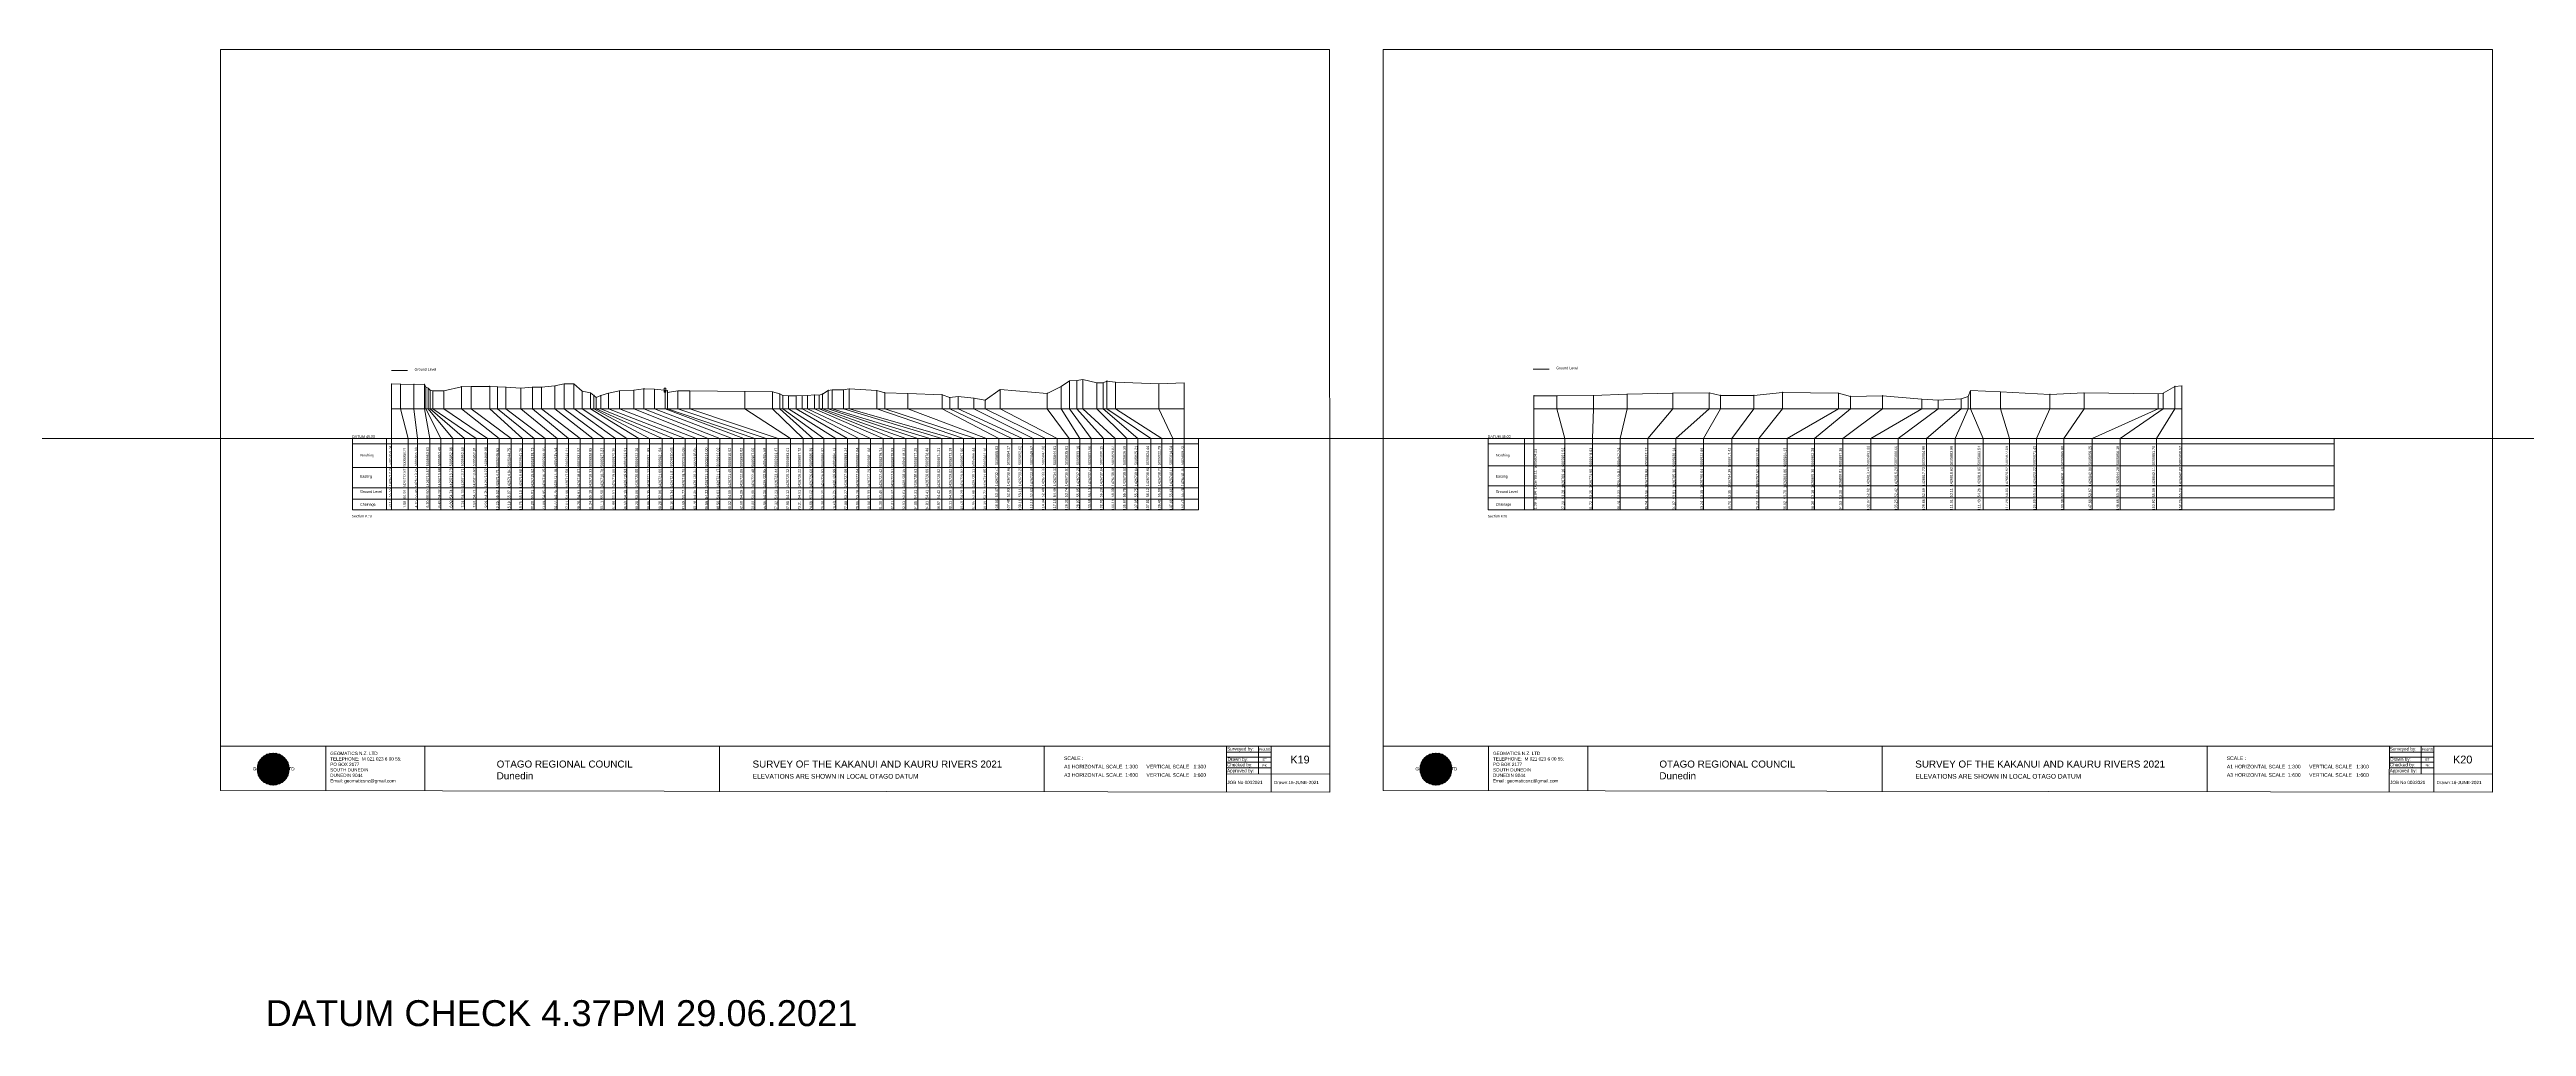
# Model space of a CAD drawing. Header units: millimetres. Extents: x -16976375 to 13046302109, y -19137686871 to 1424964600.
# Drawn here: x -744902 to -267158, y 31601 to 220071 of the extents above; entities that cross this region are included whole.
import ezdxf

# ---------------------------------------------------------------- set-up
doc = ezdxf.new("R2010")
doc.units = ezdxf.units.MM
doc.header["$PDMODE"] = 35
doc.header["$PDSIZE"] = 20
doc.layers.get('0').update_dxf_attribs({"lineweight": 0})
doc.layers.add('Datum revision K8-21', color=7, linetype='Continuous', lineweight=0)
doc.layers.add('geo', color=7, linetype='Continuous', lineweight=0)
doc.styles.get("Standard").update_dxf_attribs({"font": 'arial.ttf'})

# ---------------------------------------------------------------- blocks, each defined once
blk = doc.blocks.new('Geomatics_Circle_SPT')
at = {"layer": 'geo', "color": 2, "linetype": 'Continuous', "lineweight": 0}
for p, q in [((0, 25.2), (-25.2, 0)), ((-24.7, 4.9), (-4.9, 24.7)), ((-24.7, -4.9), (4.9, 24.7)), ((4.9, -24.7), (-24.7, 4.9)), ((-24.7, 0), (0, -24.7)), ((-9.7, 23.3), (-23.3, 9.6)), ((9.7, 23.3), (-23.3, -9.7)), ((-23.3, 9.7), (9.7, -23.3)), ((-21, 14), (-14, 21)), ((-21, -14), (14, 21)), ((14, -21), (-21, 14)), ((0, 0), (-17.8, 17.8)), ((0, 0), (-17.8, -17.8)), ((-14, 21), (21, -14)), ((21, 14), (-14, -21)), ((23.3, -9.7), (-9.7, 23.3)), ((-9.7, -23.3), (23.3, 9.7)), ((-4.9, 24.7), (24.7, -4.9)), ((24.7, 4.9), (-4.9, -24.7)), ((25.2, 0), (0, 25.2)), ((0, 0), (17.8, 17.8)), ((0, 0), (17.8, -17.8)), ((0, -24.8), (25.2, 0)), ((4.9, 24.7), (24.7, 4.9)), ((23.3, 9.7), (9.7, 23.3)), ((14, 21), (21, 14)), ((17.8, 18.1), (17.8, 18.1)), ((-4.9, -24.7), (-24.7, -4.9)), ((-23.3, -9.7), (-9.7, -23.3)), ((-14, -21), (-21, -14)), ((-17.8, -17.8), (-17.8, -17.8)), ((24.7, -4.9), (4.9, -24.7)), ((4.9, -24.7), (4.9, -24.7)), ((9.7, -23.3), (23.3, -9.7)), ((21, -14), (14, -21)), ((18.1, -17.8), (18.1, -17.8))]:
    blk.add_line(p, q, dxfattribs=at)
at = {"layer": 'geo', "color": 1, "linetype": 'Continuous', "lineweight": 0}
for p, q in [((-25.2, 0), (9.7, 23.3)), ((-25.2, 0), (-9.6, 23.3)), ((-25.2, 0), (23.3, 9.7)), ((-25.2, 0), (-23.3, 9.7)), ((-23.3, -9.7), (-25.2, 0)), ((-9.6, -23.3), (-25.2, 0)), ((9.7, -23.3), (-25.2, 0)), ((-4.9, 24.8), (-24.7, -4.9)), ((4.9, 24.7), (-24.7, 4.9)), ((14, 21), (-24.7, -4.9)), ((-14, 21), (-24.7, 4.9)), ((21, 14), (-24.7, 4.9)), ((-21, 14), (-24.7, -4.9)), ((0, 0), (-24.7, 4.9)), ((-24.7, 4.9), (-21, -14)), ((-24.7, 4.9), (-4.9, -24.7)), ((-24.7, 4.9), (14, -21)), ((-24.7, 4.9), (-24.7, 4.9)), ((0, 0), (-24.7, -4.9)), ((-23.3, 9.7), (0, 25.2)), ((-23.3, -9.6), (0, 25.2)), ((-23.3, -9.6), (17.8, 17.8)), ((-23.3, 9.7), (-17.8, 17.9)), ((-23.3, -9.6), (-17.8, 17.9)), ((-23.3, 9.7), (17.8, 17.8)), ((-17.8, -17.8), (-23.3, 9.7)), ((0, -25.2), (-23.3, 9.7)), ((-23.3, 9.7), (17.8, -17.8)), ((-23.3, 9.7), (25.2, 0)), ((-23.3, 9.4), (-23.3, 9.4)), ((-23.3, -9.7), (25.2, 0)), ((4.9, 24.8), (-21, -14)), ((-4.9, 24.7), (-21, 14)), ((14, 21), (-21, 14)), ((-14, 21), (-21, -14)), ((0, 0), (-21, 14)), ((-21, 14), (-14, -21)), ((-21, 14), (4.9, -24.7)), ((-21, 14), (-21, 14)), ((24.7, 4.9), (-21, 14)), ((0, 0), (-21, -14)), ((-17.9, 17.6), (-17.9, 17.6)), ((-17.8, 17.8), (9.7, 23.3)), ((-17.8, 17.8), (-9.6, 23.3)), ((-17.8, -17.8), (9.7, 23.3)), ((-17.8, -17.8), (-9.7, 23.3)), ((-9.7, -23.3), (-17.8, 17.8)), ((-17.8, 17.8), (9.7, -23.3)), ((-17.8, 17.8), (23.3, -9.6)), ((-17.8, 17.8), (23.3, 9.7)), ((-17.8, -17.8), (23.3, 9.7)), ((4.9, 24.7), (-14, 21)), ((-4.9, 24.7), (-14, -20.9)), ((0, 0), (-14, 21)), ((-14, 21), (-4.9, -24.7)), ((-14, 21), (-14, 21)), ((24.7, -4.9), (-14, 21)), ((21, 14), (-14, 21)), ((-14, -21), (24.7, 4.9)), ((0, 0), (-14, -21)), ((-9.8, 23.1), (-9.8, 23.1)), ((-9.7, 23.3), (0, 25.2)), ((-9.7, 23.3), (0, -25.2)), ((-9.7, -23.3), (0, 25.2)), ((-9.6, 23.3), (17.8, -17.8)), ((-9.6, 23.3), (25.2, 0)), ((-9.6, 23.3), (17.8, 17.8)), ((-9.6, -23.3), (17.8, 17.9)), ((25.2, 0), (-9.6, -23.3)), ((0, 0), (-4.9, 24.7)), ((-4.9, 24.7), (-4.9, 24.7)), ((21, -14), (-4.9, 24.7)), ((24.8, 4.9), (-4.9, 24.7)), ((14, 21), (-4.9, 24.7)), ((-4.9, -24.7), (21, 14)), ((0, 0), (-4.9, -24.7)), ((-0.2, 25.1), (-0.2, 25.1)), ((0, 25.2), (9.7, -23.3)), ((0, 25.2), (23.3, -9.7)), ((0, 25.2), (23.3, 9.7)), ((0, 25.2), (9.7, 23.3)), ((0, 0), (4.9, 24.7)), ((0, -25.2), (9.7, 23.3)), ((0, 0), (14, 21)), ((0, 0), (21, 14)), ((23.3, 9.7), (0, -25.2)), ((0, 0), (24.8, 4.9)), ((0, 0), (4.9, -24.7)), ((0, 0), (14, -21)), ((0, 0), (21, -14)), ((0, 0), (24.8, -4.9)), ((21, 14), (4.9, 24.8)), ((14, -21), (4.9, 24.7)), ((24.7, -4.9), (4.9, 24.7)), ((4.9, 24.7), (4.9, 24.7)), ((4.9, -24.7), (14, 21)), ((4.9, -24.7), (24.7, 4.9)), ((9.4, 23.3), (9.4, 23.3)), ((9.7, 23.3), (17.8, -17.8)), ((9.7, 23.3), (25.2, 0)), ((9.7, 23.3), (17.8, 17.9)), ((17.8, 17.8), (9.7, -23.3)), ((25.2, 0), (9.7, -23.3)), ((21, -14), (14, 21)), ((24.7, 4.9), (14, 21)), ((14, 21), (14, 21)), ((14, -21), (21, 14)), ((17.6, 17.9), (17.6, 17.9)), ((17.8, 17.8), (23.3, -9.7)), ((17.8, 17.8), (23.3, 9.7)), ((23.3, 9.7), (17.8, -17.8)), ((24.7, -4.9), (21, 14)), ((21, 14), (21, 14)), ((21, -14), (24.7, 4.9)), ((23.1, 9.8), (23.1, 9.8)), ((23.3, 9.7), (25.2, 0)), ((25.2, 0), (23.3, -9.6)), ((24.7, 4.9), (24.7, 4.9)), ((25.1, 0.2), (25.1, 0.2)), ((-25.2, 0), (23.3, -9.7)), ((-25.1, -0.2), (-25.1, -0.2)), ((-24.7, -4.9), (-24.7, -4.9)), ((-24.7, -4.9), (-14, -21)), ((-24.7, -4.9), (4.9, -24.7)), ((-24.7, -4.9), (21, -14)), ((-17.8, -17.8), (-23.3, -9.7)), ((0, -25.2), (-23.3, -9.6)), ((17.8, -17.8), (-23.3, -9.6)), ((-23.1, -9.8), (-23.1, -9.8)), ((-21, -14), (24.7, -4.9)), ((-21, -14), (-21, -14)), ((-21, -14), (-4.9, -24.7)), ((-21, -14), (14, -21)), ((23.3, -9.7), (-17.8, -17.8)), ((-9.6, -23.3), (-17.8, -17.8)), ((9.7, -23.3), (-17.8, -17.8)), ((-17.6, -17.9), (-17.6, -17.9)), ((-14, -21), (21, -14)), ((-14, -21), (-14, -21)), ((-14, -21), (4.9, -24.7)), ((17.8, -17.8), (-9.7, -23.3)), ((0, -25.2), (-9.7, -23.3)), ((-9.4, -23.3), (-9.4, -23.3)), ((-4.9, -24.7), (24.7, -4.9)), ((-4.9, -24.7), (14, -21)), ((-4.9, -24.7), (-4.9, -24.7)), ((23.3, -9.6), (0, -25.2)), ((9.7, -23.3), (0, -25.2)), ((0.2, -25.1), (0.2, -25.1)), ((4.9, -24.7), (21, -14)), ((4.9, -24.7), (4.9, -24.7)), ((17.8, -17.8), (9.7, -23.3)), ((9.8, -23.1), (9.8, -23.1)), ((14, -21), (24.7, -4.9)), ((14, -21), (14, -21)), ((23.3, -9.6), (17.8, -17.8)), ((17.9, -17.6), (17.9, -17.6)), ((21, -14), (21, -14)), ((23.3, -9.4), (23.3, -9.4)), ((24.7, -4.9), (24.7, -4.9))]:
    blk.add_line(p, q, dxfattribs=at)
at = {"layer": 'geo', "color": 114, "linetype": 'Continuous', "lineweight": 0}
for p, q in [((17.9, 17.8), (-25.2, 0)), ((-24.7, 4.9), (14, 21)), ((-24.7, -4.9), (21, 14)), ((-14, -21), (-24.7, 4.9)), ((9.7, 23.3), (-23.3, 9.7)), ((0, 0), (-23.3, 9.7)), ((-23.3, 9.7), (-9.7, -23.3)), ((0, 0), (-23.3, -9.7)), ((-4.9, -24.7), (-21, 14)), ((-20.9, 14), (4.9, 24.7)), ((24.8, 4.9), (-20.9, -14)), ((0, 25.2), (-17.8, 17.8)), ((-17.8, 17.8), (0, -25.2)), ((-14, 21), (-4.9, 24.7)), ((4.9, -24.7), (-14, 21)), ((0, 0), (-9.7, 23.3)), ((0, 0), (-9.7, -23.3)), ((-4.9, 24.7), (14, -21)), ((17.8, -17.8), (0, 25.2)), ((0, 0), (9.7, 23.3)), ((0, 0), (23.3, 9.7)), ((0, 0), (9.7, -23.3)), ((0, 0), (23.3, -9.7)), ((4.9, 24.7), (21, -14)), ((23.3, -9.7), (9.7, 23.3)), ((14, 21), (24.7, -4.9)), ((25.2, 0), (17.8, 17.8)), ((21, 14), (24.7, 4.9)), ((-25.2, 0), (-17.8, -17.8)), ((-21, -14), (-24.7, -4.9)), ((-17.8, -17.8), (25.2, 0)), ((24.8, -4.9), (-14, -21)), ((-9.6, -23.3), (23.3, -9.7)), ((21, -14), (-4.9, -24.8)), ((0, -25.2), (17.9, -17.8)), ((14, -21), (4.9, -24.8))]:
    blk.add_line(p, q, dxfattribs=at)
at = {"layer": 'geo', "color": 250, "linetype": 'Continuous', "lineweight": 0}
for p, q in [((0, 0), (-25.2, 0)), ((24.7, 4.9), (-24.7, 4.9)), ((-24.7, 4.9), (-24.7, -4.9)), ((-23.3, 9.7), (23.3, 9.7)), ((-23.3, 9.7), (-23.3, 9.7)), ((-23.3, -9.7), (-23.3, 9.7)), ((21, 14), (-21, 14)), ((-21, 14), (-21, -14)), ((-17.8, 17.8), (17.8, 17.8)), ((-17.8, -17.8), (-17.8, 17.8)), ((-14, 21), (-14, 21)), ((14, 21), (-14, 21)), ((-14, 20.9), (-14, -21)), ((-9.7, 23.3), (9.7, 23.3)), ((-9.7, -23.3), (-9.7, 23.3)), ((-4.9, 24.7), (4.9, 24.7)), ((-4.9, 24.7), (-4.9, -24.7)), ((0, 0), (0, 25.2)), ((0, 0), (0, -25.2)), ((0, 0), (25.2, 0)), ((4.9, 24.7), (4.9, -24.7)), ((9.7, -23.3), (9.7, 23.3)), ((14, 21), (14, -21)), ((17.8, -17.8), (17.8, 17.8)), ((21, 14), (21, 14)), ((21, -14), (21, 14)), ((23.3, 9.7), (23.3, -9.7)), ((24.7, 4.9), (24.7, 4.9)), ((24.7, -4.9), (24.7, 4.9)), ((-24.7, -4.9), (24.7, -4.9)), ((23.3, -9.7), (-23.3, -9.7)), ((-21, -14), (21, -14)), ((17.8, -17.8), (-17.8, -17.8)), ((-14, -21), (14, -21)), ((9.7, -23.3), (-9.7, -23.3)), ((-4.9, -24.7), (4.9, -24.7))]:
    blk.add_line(p, q, dxfattribs=at)
blk = doc.blocks.new('GeomaticsNZ TITLE BLOCK')
at = {"color": 7, "linetype": 'Continuous', "lineweight": 0}
for p, q in [((0, 94.9), (0, 1579.2)), ((0, 1579.2), (2363.4, 1579.2)), ((2363.4, 1579.2), (2364, 94.9)), ((2364, 94.9), (0, 94.9)), ((0, 94.9), (0, 0)), ((15.9, 94.9), (2364, 94.9)), ((224.3, 95.2), (224.3, -0.3)), ((2364, 94.9), (382.6, 94.9)), ((435.8, 95.2), (435.8, -0.7)), ((1063.4, 94.9), (1063.4, -2.4)), ((1755.4, 94.9), (1755.4, -2.6)), ((2143.6, 60.4), (2238.6, 60.4)), ((2143.9, 94.9), (2143.7, -3)), ((2143.9, 81.9), (2238.6, 81.7)), ((2143.9, 71), (2238.6, 71)), ((2211.5, 94.9), (2211.5, 36.1)), ((2238.6, 94.8), (2238.6, -3.2)), ((2364, -3.5), (2364, 94.9)), ((0, 0), (2364, -3.5)), ((2143.8, 48.6), (2238.6, 48.6)), ((2143.8, 35.4), (2364, 35.3))]:
    blk.add_line(p, q, dxfattribs=at)
at = {"color": 7, "linetype": 'Continuous', "lineweight": 0, "xscale": 1.36, "yscale": 1.36, "zscale": 1.36}
blk.add_blockref('Geomatics_Circle_SPT', (112.4, 45.7), dxfattribs=at)
at = {"color": 7, "linetype": 'Continuous', "lineweight": 0}
for s, p in [('PK&RR', (2213.2, 84.8)), ('ST', (2220.3, 63.6)), ('PK', (2220.4, 50.6))]:
    blk.add_text(s, height=5, dxfattribs=at).set_placement(p)
at = {"color": 7, "linetype": 'Continuous', "lineweight": 0, "attachment_point": 1}
for s, width, heights, insert, char_height in [('{\\C256;GEOMATICS N.Z. LTD                   \\PTELEPHONE:  M 021 023 6 00 55;\\PPO BOX 2177\\PSOUTH DUNEDIN\\PDUNEDIN 9044\\PEmail: geomaticsnz@gmail.com}', 3535.727, [94.7], (234, 82.7), 7), ('{\\C256;OTAGO REGIONAL COUNCIL\\PDunedin}', 3535.727, [0], (588.6, 64), 15), ('{\\C256;SURVEY OF THE KAKANUI AND KAURU RIVERS 2021}', 3535.727, [0], (1133.8, 64), 15), ('{\\C256;Surveyed by:}', 3535.727, [0], (2144.7, 92.4), 7), ('{\\C256;Checked by:}', 3535.727, [0], (2144.7, 58.6), 7), ('{\\C256;Drawn by:}', 3535.727, [0], (2145.8, 70.4), 7), ('{\\C256;Geomatics N.Z. LTD                   }', 125.079, [15.8], (68.8, 49.9), 7), ('{\\C256;ELEVATIONS ARE SHOWN IN LOCAL OTAGO DATUM}', 3535.727, [0], (1134.1, 35.4), 10), ('{\\C256;Approved by:}', 3535.727, [0], (2144.7, 45.9), 7), ('{\\C256;JOB No 0032021}', 3535.727, [0], (2145.3, 20.8), 7), ('{\\C256;Drawn:16-JUNE-2021}', 3535.727, [0], (2244.7, 20.7), 7)]:
    blk.add_mtext_dynamic_manual_height_columns(s, width=width, gutter_width=159, heights=heights, dxfattribs=dict(at, insert=insert, char_height=char_height))

msp = doc.modelspace()

# ---------------------------------------------------------------- linework, layer by layer
at = {"color": 1, "linetype": 'Continuous', "lineweight": 0}
for p, q in [((-678919.664, 158153.7), (-675847.492, 158153.7)), ((-458742.993, 158410.662), (-455670.82, 158410.662))]:
    msp.add_line(p, q, dxfattribs=at)
at = {"color": 7, "lineweight": 0}
for p, q in [((-678924.852, 155554), (-678924.852, 131248.305)), ((-677177.599, 155504), (-677177.599, 150743.884)), ((-674606.679, 155464), (-674606.679, 150703.884)), ((-672552.59, 155504), (-672552.59, 150743.884)), ((-672306.163, 154924), (-672306.163, 150743.884)), ((-671864.616, 154744), (-671864.616, 150743.884)), ((-671514.081, 154334), (-671514.081, 150743.884)), ((-670949.373, 154214), (-670949.373, 150743.884)), ((-668845.198, 154254), (-668845.198, 150743.884)), ((-665461.04, 155024), (-665461.04, 150743.884)), ((-663569.022, 155065), (-663569.022, 150743.884)), ((-660004.256, 155095), (-660004.256, 150743.884)), ((-658472.622, 155005), (-658472.622, 150743.884)), ((-656869.519, 154945), (-656869.519, 150743.884)), ((-653988.609, 154745), (-653988.609, 150743.884)), ((-651742.943, 154955), (-651742.943, 150743.884)), ((-649990.196, 154905), (-649990.196, 150743.884)), ((-647417.953, 155175), (-647417.953, 150743.884)), ((-645643.851, 155504), (-645643.851, 150743.884)), ((-643765.997, 155605), (-643765.997, 150844.884)), ((-642161.897, 154185), (-642161.897, 150743.884)), ((-640551.089, 153855), (-640551.089, 150743.884)), ((-639895.025, 153345), (-639895.025, 150743.884)), ((-639469.698, 152955), (-639469.698, 150743.884)), ((-638598.461, 153335), (-638598.461, 150743.884)), ((-637060.523, 153765), (-637060.523, 150743.884)), ((-632196.846, 154326), (-632196.846, 150743.884)), ((-630254.223, 154626), (-630254.223, 150743.884)), ((-628236.402, 154546), (-628236.402, 150743.884)), ((-626155.499, 154286), (-626155.499, 150743.884)), ((-625727.34, 154286), (-625727.34, 150743.884)), ((-623694.114, 154196), (-623694.114, 150743.884)), ((-621431.197, 154226), (-621431.197, 150743.884)), ((-610804.611, 154116), (-610804.611, 150743.884)), ((-605439.805, 154007), (-605439.805, 150743.884)), ((-604062, 153617), (-604062, 150743.884)), ((-603458.658, 153347), (-603458.658, 150743.884)), ((-602358.147, 153247), (-602358.147, 150743.884)), ((-600876.129, 153267), (-600876.129, 150743.884)), ((-599706.444, 153257), (-599706.444, 150743.884)), ((-598697.113, 153327), (-598697.113, 150743.884)), ((-597375.807, 153447), (-597375.807, 150743.884)), ((-596449.532, 153367), (-596449.532, 150743.884)), ((-595844.497, 153607), (-595844.497, 150743.884)), ((-594702.533, 154307), (-594702.533, 150743.884)), ((-591780.117, 154417), (-591780.117, 150743.884)), ((-590642.49, 154587), (-590642.49, 150743.884)), ((-585355.148, 154287), (-585355.148, 150743.884)), ((-583807.732, 153857), (-583807.732, 150743.884)), ((-579368.558, 153717), (-579368.558, 150743.884)), ((-572758.277, 153468), (-572758.277, 150743.884)), ((-571273.552, 152928), (-571273.552, 150743.884)), ((-569647.452, 153108), (-569647.452, 150743.884)), ((-561568.061, 154494), (-561568.061, 150743.884)), ((-552451.336, 153744), (-552451.336, 150743.884)), ((-549783.07, 155054), (-549783.07, 150743.884)), ((-548174.889, 156129), (-548174.889, 150743.884)), ((-546748.829, 156199), (-546748.829, 150743.884)), ((-545604.52, 156389), (-545604.52, 150743.884)), ((-542884.158, 155749), (-542884.158, 150743.884)), ((-541708.775, 155749), (-541708.775, 150743.884)), ((-540945.28, 156119), (-540945.28, 150743.884)), ((-539308.131, 155899), (-539308.131, 150743.884)), ((-530945.809, 155609), (-530945.809, 150743.884)), ((-526048.617, 155779), (-526048.617, 131248.305)), ((-458585.362, 153277), (-458585.362, 131248.305)), ((-454151.745, 153277), (-454151.745, 150743.884)), ((-447133.653, 153357), (-447133.653, 150743.884)), ((-440633.91, 153588), (-440633.91, 150743.884)), ((-431801.014, 153838), (-431801.014, 150743.884)), ((-424781.344, 153868), (-424781.344, 150743.884)), ((-422635.517, 153379), (-422635.517, 150743.884)), ((-416168.096, 153379), (-416168.096, 150743.884)), ((-410637.162, 153949), (-410637.162, 150743.884)), ((-399850.258, 153810), (-399850.258, 150743.884)), ((-397507.069, 153190), (-397507.069, 150743.884)), ((-391345.794, 153310), (-391345.794, 150743.884)), ((-374856.593, 153141), (-374856.593, 150743.884)), ((-374381.685, 154291), (-374381.685, 150743.884)), ((-368593.044, 154061), (-368593.044, 150743.884)), ((-359075.751, 153572), (-359075.751, 150743.884)), ((-352490.931, 153852), (-352490.931, 150743.884)), ((-338186.315, 153703), (-338186.315, 150743.884)), ((-337213.005, 153783), (-337213.005, 150743.884)), ((-333613.301, 155203), (-333613.301, 131248.305)), ((-678924.852, 150743.884), (-526048.617, 150743.884)), ((-677177.599, 150743.884), (-675750.982, 145000)), ((-674606.679, 150743.884), (-673923.922, 145000)), ((-672552.59, 150743.884), (-671539.394, 145000)), ((-672306.163, 150743.884), (-669412.193, 145000)), ((-671864.616, 150743.884), (-667096.28, 145000)), ((-671514.081, 150743.884), (-664866.151, 145000)), ((-670949.373, 150743.884), (-662636.01, 145000)), ((-660435.496, 145000), (-668845.198, 150743.884)), ((-658196.928, 145000), (-665461.04, 150743.884)), ((-655878.89, 145000), (-663569.022, 150743.884)), ((-653653.581, 145000), (-660004.256, 150743.884)), ((-651449.327, 145000), (-658472.622, 150743.884)), ((-656869.519, 150743.884), (-649296.604, 145000)), ((-653988.609, 150743.884), (-646983.556, 145000)), ((-644789.501, 145000), (-651742.943, 150743.884)), ((-649990.196, 150743.884), (-642523.262, 145000)), ((-647417.953, 150743.884), (-640113.466, 145000)), ((-645643.851, 150743.884), (-637946.949, 145000)), ((-643765.997, 150844.884), (-635751.158, 145000)), ((-642161.897, 150743.884), (-633526.08, 145000)), ((-640551.089, 150743.884), (-631232.606, 145000)), ((-639895.025, 150743.884), (-629152.844, 145000)), ((-626711.394, 145000), (-639469.698, 150743.884)), ((-624563.819, 145000), (-638598.461, 150743.884)), ((-637060.523, 150743.884), (-622311.057, 145000)), ((-617860.464, 145000), (-632196.846, 150743.884)), ((-615593.739, 145000), (-630254.223, 150743.884)), ((-613268.124, 145000), (-628236.402, 150743.884)), ((-610971.954, 145000), (-626155.499, 150743.884)), ((-625727.34, 150743.884), (-608834.409, 145000)), ((-606683.738, 145000), (-623694.114, 150743.884)), ((-621431.197, 150743.884), (-604379.444, 145000)), ((-610804.611, 150743.884), (-601998.34, 145000)), ((-605439.805, 150743.884), (-599540.425, 145000)), ((-597658.593, 145000), (-604062, 150743.884)), ((-603458.658, 150743.884), (-595584.72, 145000)), ((-602358.147, 150743.884), (-593230.268, 145000)), ((-600876.129, 150743.884), (-591019.384, 145000)), ((-588819.149, 145000), (-599706.444, 150743.884)), ((-586533.373, 145000), (-598697.113, 150743.884)), ((-597375.807, 150743.884), (-584122.812, 145000)), ((-582043.245, 145000), (-596449.532, 150743.884)), ((-579742.813, 145000), (-595844.497, 150743.884)), ((-577419.238, 145000), (-594702.533, 150743.884)), ((-572827.081, 145000), (-591780.117, 150743.884)), ((-590642.49, 149838.592), (-590642.49, 149826.884)), ((-585355.148, 150743.884), (-568588.744, 145000)), ((-583807.732, 150743.884), (-566334.039, 145000)), ((-579368.558, 150743.884), (-564167.814, 145000)), ((-572758.277, 150743.884), (-561825.892, 145000)), ((-569647.452, 150743.884), (-557258.322, 145000)), ((-566631.448, 152828), (-566631.448, 150743.884)), ((-566631.448, 150743.884), (-555204.023, 145000)), ((-564416.323, 152403), (-564416.323, 150743.884)), ((-564416.323, 150743.884), (-552820.029, 145000)), ((-561568.061, 150743.884), (-550537.47, 145000)), ((-549783.07, 150743.884), (-546200.613, 145000)), ((-548174.889, 150743.884), (-543968.784, 145000)), ((-546748.829, 150743.884), (-541610.142, 145000)), ((-545604.52, 150743.884), (-539352.949, 145000)), ((-542884.158, 150743.884), (-537121.12, 145000)), ((-541708.775, 150743.884), (-534997.525, 145000)), ((-540945.28, 150743.884), (-532485.226, 145000)), ((-539308.131, 150743.884), (-530369.597, 145000)), ((-530945.809, 150743.884), (-528253.968, 145000)), ((-458585.362, 150743.884), (-333613.301, 150743.884)), ((-454151.745, 150743.884), (-452603.707, 145000)), ((-447133.653, 150743.884), (-447326.906, 145000)), ((-440633.91, 150743.884), (-441949.715, 145000)), ((-431801.014, 150743.884), (-436621.032, 145000)), ((-424781.344, 150743.884), (-431244.879, 145000)), ((-422635.517, 150743.884), (-425872.747, 145000)), ((-410637.162, 150743.884), (-415203.579, 145000)), ((-399850.258, 150743.884), (-409754.663, 145000)), ((-397507.069, 150743.884), (-404453.088, 145000)), ((-391345.794, 150743.884), (-399038.154, 145000)), ((-383798.208, 150743.884), (-393615.957, 145000)), ((-380622.062, 150743.884), (-388373.267, 145000)), ((-383798.208, 152650), (-383798.208, 150743.884)), ((-376213.113, 150743.884), (-382871.432, 145000)), ((-380622.062, 152451), (-380622.062, 150743.884)), ((-374856.593, 150743.884), (-377339.636, 145000)), ((-376213.113, 152721), (-376213.113, 150743.884)), ((-374381.685, 150743.884), (-371940.007, 145000)), ((-368593.044, 150743.884), (-366891.611, 145000)), ((-359075.751, 150743.884), (-361663.578, 145000)), ((-352490.931, 150743.884), (-356385.09, 145000)), ((-338186.315, 150743.884), (-350952.257, 145000)), ((-337213.005, 150743.884), (-345541.733, 145000)), ((-678924.852, 145000), (-526048.617, 145000)), ((-675750.982, 131248.305), (-675750.982, 145000)), ((-673923.922, 131248.305), (-673923.922, 145000)), ((-671539.394, 131248.305), (-671539.394, 145000)), ((-669412.193, 131248.305), (-669412.193, 145000)), ((-667096.28, 131248.305), (-667096.28, 145000)), ((-664866.151, 131248.305), (-664866.151, 145000)), ((-662636.01, 131248.305), (-662636.01, 145000)), ((-660435.496, 131248.305), (-660435.496, 145000)), ((-658196.928, 131248.305), (-658196.928, 145000)), ((-655878.89, 131248.305), (-655878.89, 145000)), ((-653653.581, 131248.305), (-653653.581, 145000)), ((-651449.327, 131248.305), (-651449.327, 145000)), ((-649296.604, 131248.305), (-649296.604, 145000)), ((-646983.556, 131248.305), (-646983.556, 145000)), ((-644789.501, 131248.305), (-644789.501, 145000)), ((-642523.262, 131248.305), (-642523.262, 145000)), ((-640113.466, 131248.305), (-640113.466, 145000)), ((-637946.949, 131248.305), (-637946.949, 145000)), ((-635751.158, 131248.305), (-635751.158, 145000)), ((-633526.08, 131248.305), (-633526.08, 145000)), ((-631232.606, 131248.305), (-631232.606, 145000)), ((-629152.844, 131248.305), (-629152.844, 145000)), ((-626711.394, 131248.305), (-626711.394, 145000)), ((-624563.819, 131248.305), (-624563.819, 145000)), ((-622311.057, 131248.305), (-622311.057, 145000)), ((-617860.464, 131248.305), (-617860.464, 145000)), ((-615593.739, 131248.305), (-615593.739, 145000)), ((-613268.124, 131248.305), (-613268.124, 145000)), ((-610971.954, 131248.305), (-610971.954, 145000)), ((-608834.409, 131248.305), (-608834.409, 145000)), ((-606683.738, 131248.305), (-606683.738, 145000)), ((-604379.444, 131248.305), (-604379.444, 145000)), ((-601998.34, 131248.305), (-601998.34, 145000)), ((-599540.425, 131248.305), (-599540.425, 145000)), ((-597658.593, 131248.305), (-597658.593, 145000)), ((-595584.72, 131248.305), (-595584.72, 145000)), ((-593230.268, 131248.305), (-593230.268, 145000)), ((-591019.384, 131248.305), (-591019.384, 145000)), ((-588819.149, 131248.305), (-588819.149, 145000)), ((-586533.373, 131248.305), (-586533.373, 145000)), ((-584122.812, 131248.305), (-584122.812, 145000)), ((-582043.245, 131248.305), (-582043.245, 145000)), ((-579742.813, 131248.305), (-579742.813, 145000)), ((-577419.238, 131248.305), (-577419.238, 145000)), ((-572827.081, 131248.305), (-572827.081, 145000)), ((-570627.222, 131248.305), (-570627.222, 145000)), ((-568588.744, 131248.305), (-568588.744, 145000)), ((-566334.039, 131248.305), (-566334.039, 145000)), ((-564167.814, 131248.305), (-564167.814, 145000)), ((-561825.892, 131248.305), (-561825.892, 145000)), ((-557258.322, 131248.305), (-557258.322, 145000)), ((-555204.023, 131248.305), (-555204.023, 145000)), ((-552820.029, 131248.305), (-552820.029, 145000)), ((-550537.47, 131248.305), (-550537.47, 145000)), ((-546200.613, 131248.305), (-546200.613, 145000)), ((-543968.784, 131248.305), (-543968.784, 145000)), ((-541610.142, 131248.305), (-541610.142, 145000)), ((-539352.949, 131248.305), (-539352.949, 145000)), ((-537121.12, 131248.305), (-537121.12, 145000)), ((-534997.525, 131248.305), (-534997.525, 145000)), ((-532485.226, 131248.305), (-532485.226, 145000)), ((-530369.597, 131248.305), (-530369.597, 145000)), ((-528253.968, 131248.305), (-528253.968, 145000)), ((-467434.344, 145000), (-316673.631, 145000)), ((-452603.707, 131248.305), (-452603.707, 145000)), ((-447326.906, 131248.305), (-447326.906, 145000)), ((-441949.715, 131248.305), (-441949.715, 145000)), ((-436621.032, 131248.305), (-436621.032, 145000)), ((-431244.879, 131248.305), (-431244.879, 145000)), ((-425872.747, 131248.305), (-425872.747, 145000)), ((-415203.579, 131248.305), (-415203.579, 145000)), ((-409754.663, 131248.305), (-409754.663, 145000)), ((-404453.088, 131248.305), (-404453.088, 145000)), ((-399038.154, 131248.305), (-399038.154, 145000)), ((-393615.957, 131248.305), (-393615.957, 145000)), ((-388373.267, 131248.305), (-388373.267, 145000)), ((-382871.432, 131248.305), (-382871.432, 145000)), ((-377339.636, 131248.305), (-377339.636, 145000)), ((-371940.007, 131248.305), (-371940.007, 145000)), ((-366891.611, 131248.305), (-366891.611, 145000)), ((-361663.578, 131248.305), (-361663.578, 145000)), ((-356385.09, 131248.305), (-356385.09, 145000)), ((-350952.257, 131248.305), (-350952.257, 145000)), ((-345541.733, 131248.305), (-345541.733, 145000)), ((-679052.478, 131248.305), (-526048.617, 131248.305)), ((-467434.344, 131248.305), (-317757.927, 131248.305))]:
    msp.add_line(p, q, dxfattribs=at)
at = {"color": 7, "linetype": 'Continuous', "lineweight": 0}
for p, q in [((-686473.214, 145000), (-523309.766, 145000)), ((-686473.214, 145000), (-686473.214, 131248.305)), ((-686473.214, 143982.376), (-523309.766, 143982.376)), ((-679912.102, 145000), (-679912.102, 131248.305)), ((-523309.766, 145000), (-523309.766, 131248.305)), ((-467434.344, 145000), (-304270.896, 145000)), ((-467434.344, 145000), (-467434.344, 131248.305)), ((-467434.344, 143982.376), (-304270.896, 143982.376)), ((-460421.195, 145000), (-460421.195, 131248.305)), ((-304270.896, 145000), (-304270.896, 131248.305)), ((-686473.214, 139457.554), (-523309.766, 139457.554)), ((-467434.344, 139745.785), (-304270.896, 139745.785)), ((-686473.214, 135508.116), (-523309.766, 135508.116)), ((-467434.344, 135892.425), (-304270.896, 135892.425)), ((-686473.214, 133307.04), (-523309.766, 133307.04)), ((-686473.214, 131248.305), (-523309.766, 131248.305)), ((-683292.05, 129878.784), (-683292.05, 129878.784)), ((-467434.344, 133595.271), (-304270.896, 133595.271)), ((-467434.344, 131248.305), (-304270.896, 131248.305)), ((-464253.18, 129878.784), (-464253.18, 129878.784))]:
    msp.add_line(p, q, dxfattribs=at)
at = {"color": 1, "lineweight": 0}
for points in [[(-526048.617, 155779), (-530945.809, 155609), (-539308.131, 155899), (-540945.28, 156119), (-541708.775, 155749), (-542884.158, 155749), (-545604.52, 156389), (-546748.829, 156199), (-548174.889, 156129), (-549783.07, 155054), (-552451.336, 153744), (-561568.061, 154494), (-564416.323, 152403), (-566631.448, 152828), (-569647.452, 153108), (-571273.552, 152928), (-572758.277, 153468), (-579368.558, 153717), (-583807.732, 153857), (-585355.148, 154287), (-590642.49, 154587), (-591780.117, 154417), (-593945.153, 154417), (-594702.533, 154307), (-595844.497, 153607), (-596449.532, 153367), (-597375.807, 153447), (-598697.113, 153327), (-600876.129, 153267), (-602358.147, 153247), (-603458.658, 153347), (-604062, 153617), (-605439.805, 154007), (-621431.197, 154226), (-623694.114, 154196), (-625727.34, 153896), (-625727.34, 154286), (-628236.402, 154546), (-630254.223, 154626), (-632196.846, 154326), (-634975.904, 154246), (-637060.523, 153765), (-638598.461, 153335), (-639469.698, 152955), (-639895.025, 153345), (-640551.089, 153855), (-642161.897, 154185), (-643765.997, 155605), (-645643.851, 155585), (-647417.953, 155175), (-649990.196, 154905), (-651742.943, 154955), (-653988.609, 154745), (-656869.519, 154945), (-658472.622, 155005), (-660004.256, 155095), (-663569.022, 155065), (-665461.04, 155024), (-668845.198, 154254), (-670949.373, 154214), (-671514.081, 154334), (-671864.616, 154744), (-672306.163, 154924), (-672552.59, 155504), (-674606.679, 155464), (-677177.599, 155504), (-678924.852, 155554)], [(-458585.362, 153277), (-454151.745, 153277), (-447133.653, 153327), (-440633.91, 153558), (-431801.014, 153808), (-424781.344, 153838), (-422635.517, 153349), (-416168.096, 153349), (-410637.162, 153919), (-399850.258, 153780), (-397507.069, 153160), (-391345.794, 153280), (-383798.208, 152620), (-380622.062, 152421), (-376213.113, 152691), (-374856.593, 153111), (-374381.685, 154261), (-368593.044, 154031), (-359075.751, 153542), (-352490.931, 153822), (-338186.315, 153673), (-337213.005, 153753), (-334950.609, 155093), (-333613.301, 155203)]]:
    msp.add_lwpolyline(points, dxfattribs=at)
at = {"color": 7, "lineweight": 0}
for points in [[(-634975.904, 154246), (-634975.904, 150743.884), (-620092.046, 145000), (-620092.046, 131248.305)], [(-593945.153, 154407), (-593945.153, 150743.884), (-575125.436, 145000), (-575125.436, 131248.305)], [(-416168.096, 153349), (-416168.096, 150743.884), (-420429.058, 145000), (-420429.058, 131248.305)], [(-334950.609, 155093), (-334950.609, 150743.884), (-338490.01, 145000), (-338490.01, 131248.305)], [(-590642.49, 150743.884), (-570627.222, 145000)], [(-571273.552, 150743.884), (-559296.545, 145000), (-559296.545, 131248.305)], [(-552451.336, 150743.884), (-548269.98, 145000), (-548269.98, 131248.305)]]:
    msp.add_lwpolyline(points, dxfattribs=at)
msp.add_lwpolyline([(-626347.149, 154716.759), (-626035.274, 154716.759), (-626035.274, 153972.93), (-626347.149, 153972.93)], close=True)
for p in [(-678924.852, 155554), (-677177.599, 155504), (-674606.679, 155464), (-672552.59, 155504), (-672306.163, 154924), (-671864.616, 154744), (-671514.081, 154334), (-670949.373, 154214), (-668845.198, 154254), (-665461.04, 155024), (-663569.022, 155065), (-660004.256, 155095), (-658472.622, 155005), (-656869.519, 154945), (-653988.609, 154745), (-651742.943, 154955), (-649990.196, 154905), (-647417.953, 155175), (-645643.851, 155585), (-643765.997, 155605), (-642161.897, 154185), (-640551.089, 153855), (-639895.025, 153345), (-639469.698, 152955), (-638598.461, 153335), (-637060.523, 153765), (-634975.904, 154246), (-632196.846, 154326), (-630254.223, 154626), (-628236.402, 154546), (-626155.499, 154286), (-625727.34, 153896), (-623694.114, 154196), (-621431.197, 154226), (-610804.611, 154116), (-605439.805, 154007), (-604062, 153617), (-603458.658, 153347), (-602358.147, 153247), (-600876.129, 153267), (-599706.444, 153257), (-598697.113, 153327), (-597375.807, 153447), (-596449.532, 153367), (-595844.497, 153607), (-594702.533, 154307), (-593945.153, 154407), (-591780.117, 154417), (-590642.49, 154587), (-585355.148, 154287), (-583807.732, 153857), (-579368.558, 153717), (-572758.277, 153468), (-571273.552, 152928), (-569647.452, 153108), (-561568.061, 154494), (-552451.336, 153744), (-549783.07, 155054), (-548174.889, 156129), (-546748.829, 156199), (-545604.52, 156389), (-542884.158, 155749), (-541708.775, 155749), (-540945.28, 156119), (-539308.131, 155899), (-530945.809, 155609), (-526048.617, 155779), (-458585.362, 153277), (-454151.745, 153247), (-447133.653, 153327), (-440633.91, 153558), (-431801.014, 153808), (-424781.344, 153838), (-422635.517, 153349), (-416168.096, 153349), (-410637.162, 153919), (-399850.258, 153780), (-397507.069, 153160), (-391345.794, 153280), (-374856.593, 153111), (-374381.685, 154261), (-368593.044, 154031), (-359075.751, 153542), (-352490.931, 153822), (-338186.315, 153673), (-337213.005, 153753), (-334950.609, 155093), (-333613.301, 155203), (-566631.448, 152828), (-564416.323, 152403), (-383798.208, 152620), (-380622.062, 152421), (-376213.113, 152691)]:
    msp.add_point(p, dxfattribs=at)
at = {"color": 7, "linetype": 'Continuous', "lineweight": 0}
for p in [(-686473.214, 145000), (-467434.344, 145000)]:
    msp.add_point(p, dxfattribs=at)
at = {"layer": 'Datum revision K8-21', "color": 32, "true_color": 0xcd6928}
msp.add_line((1032674.235, 145000), (-4747632.073, 145000), dxfattribs=at)

# ---------------------------------------------------------------- block references
at = {"color": 7, "linetype": 'Continuous', "lineweight": 0, "xscale": 90.52460151977424, "yscale": 90.52460151977424, "zscale": 90.52460151977424}
for p in [(-711941.235, 77111.142), (-487681.096, 77111.142)]:
    msp.add_blockref('GeomaticsNZ TITLE BLOCK', p, dxfattribs=at)

# ---------------------------------------------------------------- texts
at = {"color": 7, "linetype": 'Continuous', "lineweight": 0}
for s, height, p in [('Ground Level', 500, (-674488.719, 158131.496)), ('Ground Level', 500, (-454312.047, 158388.458)), ('DATUM 45.00', 500, (-686543.961, 145146.766)), ('DATUM 45.00', 500, (-467505.091, 145146.766)), ('Northing', 500, (-684946.955, 141560.657)), ('Northing', 500, (-465908.085, 141560.657)), ('Ground Level', 500, (-685001.683, 134533.521)), ('Easting', 500, (-685019.76, 137481.59)), ('Ground Level', 500, (-465962.813, 134533.521)), ('Easting', 500, (-465980.89, 137481.59)), ('Section K19', 500, (-686543.972, 129797.682)), ('Chainage', 500, (-684999.296, 132077.102)), ('Section K20', 500, (-467505.102, 129797.682)), ('Chainage', 500, (-465960.426, 132077.102)), ('A1 HORIZONTAL SCALE  1:300      VERTICAL SCALE   1:300 ', 700, (-549209.432, 81385.259)), ('SCALE :  ', 700, (-549241.833, 83002.938)), ('K19', 1500, (-505582.91, 82342.561)), ('A1 HORIZONTAL SCALE  1:300      VERTICAL SCALE   1:300 ', 700, (-324949.293, 81385.259)), ('SCALE :  ', 700, (-324981.694, 83002.938)), ('K20', 1500, (-281322.771, 82342.561)), ('A3 HORIZONTAL SCALE  1:600      VERTICAL SCALE   1:600', 700, (-549209.432, 79767.58)), ('A3 HORIZONTAL SCALE  1:600      VERTICAL SCALE   1:600', 700, (-324949.293, 79767.58))]:
    msp.add_text(s, height=height, dxfattribs=at).set_placement(p)
at = {"color": 7, "lineweight": 0}
for s, p in [('-0.17  55.55  1426712.28  5005959.74', (-678950.182, 131711.269)), ('4.15  55.46  1426713.25  5005955.66', (-673944.208, 131724.57)), ('6.20  55.50  1426713.57  5005953.63', (-671704.568, 131707.176)), ('6.45  54.92  1426713.68  5005953.40', (-669464.928, 131707.176)), ('6.89  54.74  1426713.73  5005952.96', (-667225.288, 131707.176)), ('7.24  54.33  1426713.71  5005952.60', (-664985.648, 131700.355)), ('9.91  54.25  1426714.22  5005949.98', (-660506.369, 131704.448)), ('106.00  53.47  1426732.41  5005855.63', (-561964.603, 131172.248)), ('107.48  52.93  1426732.68  5005854.17', (-559724.963, 131172.248)), ('109.11  53.11  1426733.23  5005852.62', (-557485.324, 131172.248)), ('112.12  52.83  1426733.86  5005849.67', (-555245.684, 131172.248)), ('114.34  52.40  1426733.33  5005847.32', (-553006.044, 131172.248)), ('117.19  54.49  1426734.33  5005844.61', (-550766.404, 131172.248)), ('126.30  53.74  1426735.81  5005835.61', (-548526.764, 131172.248)), ('128.97  55.05  1426737.20  5005833.16', (-546287.124, 131172.248)), ('130.58  56.13  1426737.42  5005831.56', (-544047.485, 131172.248)), ('132.01  56.20  1426737.64  5005830.15', (-541807.845, 131172.248)), ('133.15  56.39  1426738.08  5005829.07', (-539568.205, 131172.248)), ('135.87  55.75  1426738.55  5005826.39', (-537328.565, 131172.248)), ('137.05  55.75  1426738.64  5005825.21', (-535088.925, 131172.248)), ('137.81  56.12  1426738.68  5005824.44', (-532849.285, 131172.248)), ('139.45  55.90  1426738.77  5005822.79', (-530609.646, 131172.248)), ('147.81  55.61  1426740.15  5005814.54', (-528370.006, 131172.248)), ('152.71  55.78  1426741.07  5005809.73', (-526130.707, 131172.248)), ('102.07  52.62  1426813.40  5005891.22', (-393882.917, 131172.248)), ('105.25  52.42  1426815.28  5005888.66', (-388532.884, 131172.248)), ('109.66  52.69  1426817.73  5005884.99', (-383183.192, 131172.248)), ('111.01  53.11  1426818.62  5005883.96', (-377833.159, 131172.248)), ('111.49  54.26  1426818.85  5005883.54', (-372483.125, 131172.248)), ('117.28  54.03  1426820.62  5005877.69', (-367133.092, 131172.248)), ('126.80  53.54  1426828.22  5005871.43', (-361783.059, 131172.248)), ('133.38  53.82  1426831.40  5005865.60', (-356433.026, 131172.248)), ('147.68  53.67  1426842.80  5005856.25', (-351082.992, 131172.248)), ('148.66  53.75  1426844.28  5005856.16', (-345732.959, 131172.248)), ('150.92  55.09  1426842.11  5005851.70', (-338816.721, 131172.248)), ('152.26  55.20  1426842.83  5005850.57', (-333689.569, 131172.248)), ('1.58  55.50  1426712.87  5005958.21', (-676183.506, 131657.381)), ('7.81  54.21  1426713.60  5005952.01', (-662746.008, 131700.355)), ('13.29  55.02  1426714.71  5005946.63', (-658267.07, 131172.248)), ('15.19  55.07  1426714.94  5005944.75', (-656027.43, 131172.248)), ('18.75  55.10  1426715.68  5005941.26', (-653788.131, 131172.248)), ('20.28  55.01  1426715.82  5005939.73', (-651548.832, 131227.841)), ('21.89  54.95  1426716.15  5005938.16', (-649309.193, 131227.841)), ('24.77  54.75  1426717.76  5005935.54', (-647069.553, 131227.841)), ('27.01  54.96  1426717.58  5005933.21', (-644829.913, 131227.841)), ('28.76  54.91  1426718.07  5005931.52', (-642590.273, 131227.841)), ('31.34  55.18  1426718.33  5005928.95', (-640350.633, 131218.974)), ('33.11  55.59  1426718.78  5005927.23', (-638110.993, 131218.974)), ('34.99  55.61  1426719.00  5005925.36', (-635871.354, 131218.974)), ('36.59  54.19  1426719.93  5005923.91', (-633631.714, 131218.974)), ('38.20  53.86  1426720.00  5005922.28', (-631392.074, 131218.974)), ('38.86  53.35  1426721.12  5005921.85', (-629152.434, 131218.974)), ('39.28  52.96  1426721.66  5005921.54', (-626912.794, 131218.974)), ('40.16  53.34  1426721.81  5005920.68', (-624673.154, 131239.438)), ('41.69  53.77  1426719.75  5005918.68', (-622433.515, 131239.438)), ('43.78  54.25  1426720.24  5005916.65', (-620193.875, 131239.438)), ('46.56  54.33  1426721.19  5005914.00', (-617954.235, 131239.438)), ('48.50  54.63  1426721.17  5005912.02', (-615714.595, 131239.438)), ('50.52  54.55  1426721.45  5005910.02', (-613474.955, 131219.315)), ('52.60  54.29  1426722.08  5005908.02', (-611235.656, 131219.315)), ('53.03  53.90  1426722.48  5005907.66', (-608996.358, 131219.315)), ('55.06  54.20  1426722.95  5005905.68', (-606756.718, 131219.315)), ('57.32  54.23  1426723.44  5005903.47', (-604517.419, 131219.315)), ('67.95  54.12  1426725.32  5005893.01', (-602277.779, 131222.043)), ('73.31  54.01  1426726.22  5005887.72', (-600038.139, 131215.222)), ('74.69  53.62  1426726.60  5005886.39', (-597798.5, 131215.222)), ('75.30  53.35  1426726.83  5005885.82', (-595558.86, 131215.222)), ('76.40  53.25  1426726.99  5005884.73', (-593319.22, 131215.222)), ('77.88  53.27  1426727.09  5005883.24', (-591079.58, 131215.222)), ('79.05  53.26  1426727.04  5005882.04', (-588839.94, 131215.222)), ('80.06  53.33  1426727.29  5005881.06', (-586600.3, 131219.997)), ('81.38  53.45  1426727.42  5005879.74', (-584360.661, 131219.997)), ('82.31  53.37  1426727.91  5005878.89', (-582121.021, 131219.997)), ('82.91  53.61  1426728.15  5005878.32', (-579881.381, 131219.997)), ('84.05  54.31  1426728.63  5005877.25', (-577641.741, 131219.997)), ('84.81  54.41  1426728.69  5005876.49', (-575402.101, 131219.997)), ('86.97  54.42  1426728.82  5005874.31', (-573162.802, 131219.997)), ('88.11  54.59  1426729.02  5005873.19', (-570923.163, 131219.997)), ('93.40  54.29  1426729.82  5005867.96', (-568683.523, 131219.315)), ('94.95  53.86  1426730.11  5005866.44', (-566443.883, 131219.315)), ('99.39  53.72  1426731.05  5005862.10', (-564204.243, 131219.315)), (' 1.09  53.84  1426789.11  5005924.23', (-458083.316, 131172.248)), ('27.29  53.28  1426769.16  5005951.52', (-452733.283, 131227.841)), ('31.72  53.25  1426771.90  5005948.03', (-447383.249, 131218.974)), ('38.74  53.33  1426775.87  5005942.24', (-442033.216, 131218.974)), ('45.24  53.56  1426779.95  5005937.17', (-436683.183, 131239.438)), ('54.07  53.81  1426785.30  5005930.14', (-431333.15, 131219.315)), ('63.24  53.35  1426790.64  5005922.69', (-425983.116, 131222.043)), ('69.70  53.35  1426794.39  5005917.42', (-420633.083, 131222.043)), ('75.23  53.92  1426797.62  5005912.93', (-415283.05, 131215.222)), ('86.02  53.78  1426803.86  5005904.13', (-409933.017, 131219.997)), ('88.36  53.16  1426805.30  5005902.28', (-404582.984, 131219.997)), ('94.53  53.28  1426809.01  5005897.36', (-399232.95, 131219.315))]:
    msp.add_text(s, height=500, rotation=90, dxfattribs=at).set_placement(p)
at = {"insert": (-705163.037, 36672.256), "char_height": 5000, "attachment_point": 1}
msp.add_mtext_dynamic_manual_height_columns(' DATUM CHECK 4.37PM 29.06.2021', width=131530.31582, gutter_width=25000, heights=[30810.482], dxfattribs=at)

doc.saveas('drawing.dxf')
